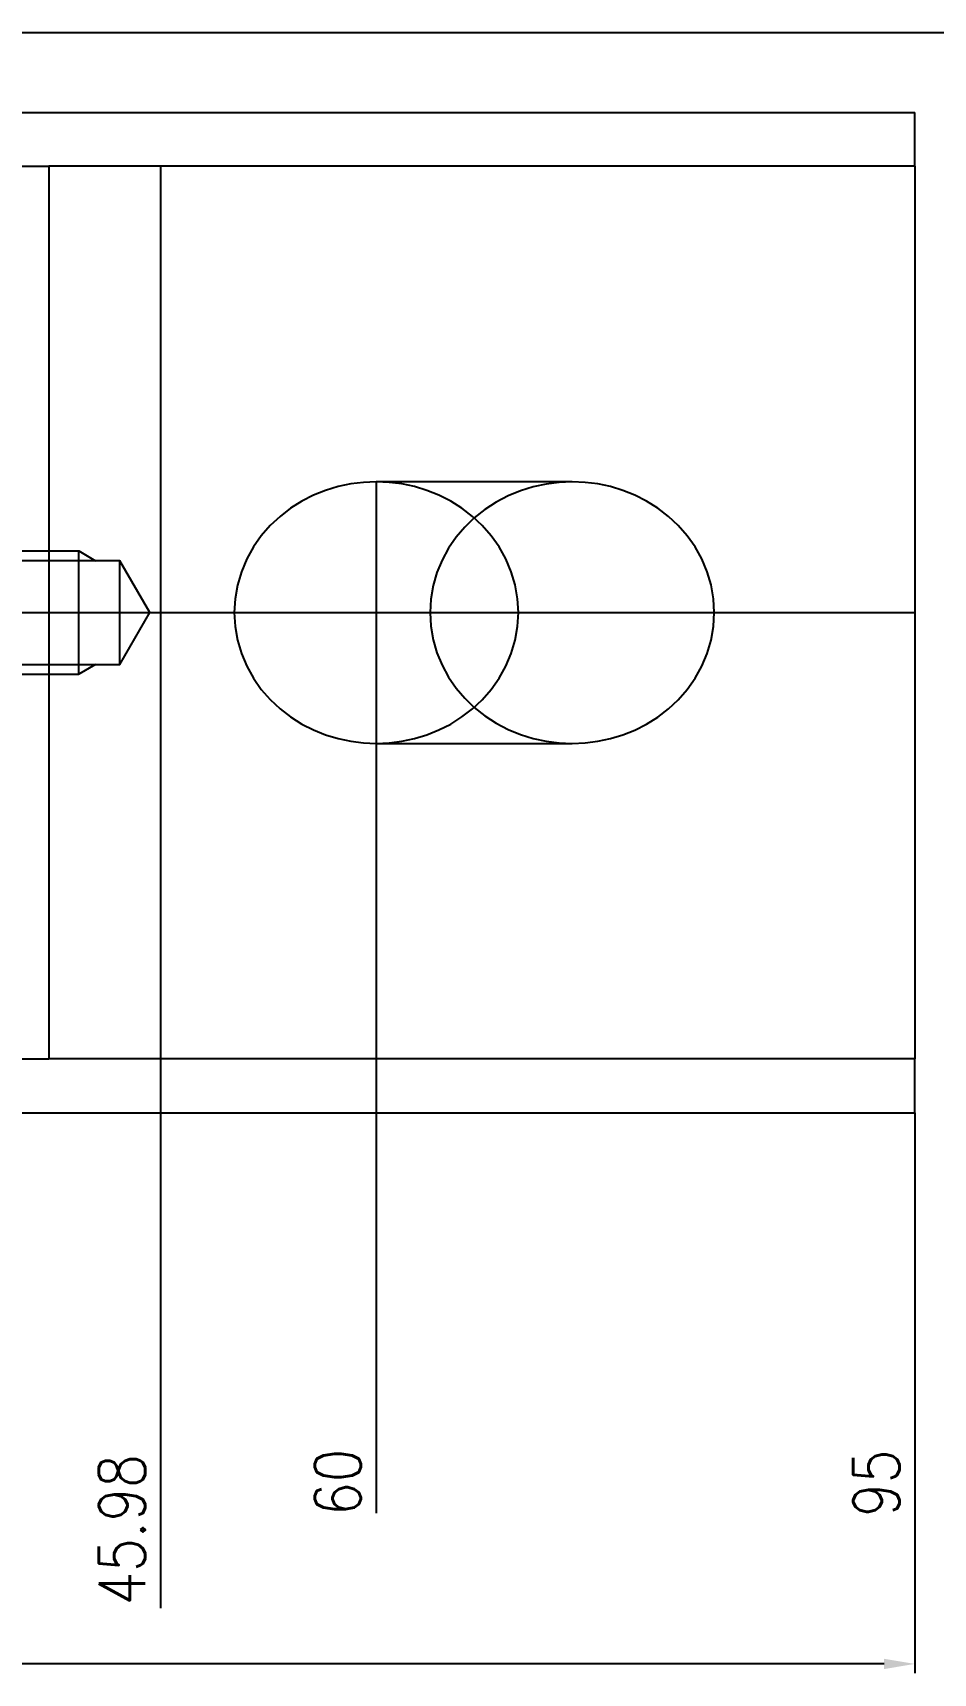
# Model space of a CAD drawing. Header units: millimetres. Extents: x 632 to 3922, y 1402 to 2001.
# Drawn here: x 3774.1 to 3832.6, y 1894.8 to 2001.4 of the extents above; entities that cross this region are included whole.
import ezdxf
from ezdxf.lldxf.tags import DXFTag

# ---------------------------------------------------------------- set-up
doc = ezdxf.new("R2010")
doc.units = ezdxf.units.MM
for name, color, linetype in [('6', 6, 'Continuous'), ('7', 7, 'Continuous'), ('BCE', 1, 'CENTER'), ('BH', 11, 'HIDDEN'), ('BHTL', 5, 'CENTER'), ('CE', 1, 'CENTER'), ('DIM', 7, 'Continuous'), ('H1', 2, 'HIDDEN')]:
    doc.layers.add(name, color=color, linetype=linetype)
doc.styles.add('SY', font='romans.shx', dxfattribs={"width": 0.85, "height": 3, "bigfont": 'ghs.shx'})
tags = doc.linetypes.add('CENTER', pattern=[2, 1.25, -0.25, 0.25, -0.25]).pattern_tags.tags
tags[10:11] = [DXFTag(74, 4), DXFTag(75, 0), DXFTag(340, '0'), DXFTag(46, 1.0), DXFTag(50, 0.0), DXFTag(44, 0.0), DXFTag(45, 0.0)]
tags[8:9] = [DXFTag(74, 4), DXFTag(75, 0), DXFTag(340, '0'), DXFTag(46, 1.0), DXFTag(50, 0.0), DXFTag(44, 0.0), DXFTag(45, 0.0)]
tags[6:7] = [DXFTag(74, 4), DXFTag(75, 0), DXFTag(340, '0'), DXFTag(46, 1.0), DXFTag(50, 0.0), DXFTag(44, 0.0), DXFTag(45, 0.0)]
tags[4:5] = [DXFTag(74, 4), DXFTag(75, 0), DXFTag(340, '0'), DXFTag(46, 1.0), DXFTag(50, 0.0), DXFTag(44, 0.0), DXFTag(45, 0.0)]
tags = doc.linetypes.add('HIDDEN', pattern=[0.375, 0.25, -0.125]).pattern_tags.tags
tags[6:7] = [DXFTag(74, 4), DXFTag(75, 0), DXFTag(340, '0'), DXFTag(46, 1.0), DXFTag(50, 0.0), DXFTag(44, 0.0), DXFTag(45, 0.0)]
tags[4:5] = [DXFTag(74, 4), DXFTag(75, 0), DXFTag(340, '0'), DXFTag(46, 1.0), DXFTag(50, 0.0), DXFTag(44, 0.0), DXFTag(45, 0.0)]
doc.dimstyles.new('BaseStyle', dxfattribs={"dimtxt": 3, "dimasz": 2, "dimexe": 0.6, "dimexo": 0, "dimgap": 1, "dimtad": 1, "dimdsep": 46, "dimtxsty": 'SY', "dimcen": 0, "dimclrd": 3, "dimclre": 3, "dimclrt": 7, "dimaunit": 1, "dimazin": 0, "dimtfac": 1, "dimtmove": 0, "dimatfit": 3, "dimfxl": 1, "dimtolj": 1, "dimtzin": 0, "dimarcsym": 0})

# ---------------------------------------------------------------- blocks, each defined once
blk = doc.blocks.new('20180524_2133461')
at = {"layer": 'BCE'}
blk.add_line((3.38, 15.75), (3.38, -3.53), dxfattribs=at)
at = {"layer": 'BH'}
blk.add_line((0, -1.58), (6.75, -1.58), dxfattribs=at)
for points in [[(-0.62, 15.75), (0, 15.12), (6.75, 15.12), (7.38, 15.75)], [(0, 15.12), (0, -1.58), (3.38, -3.53), (6.75, -1.58), (6.75, 15.12)]]:
    blk.add_lwpolyline(points, dxfattribs=at)
at = {"layer": 'BHTL'}
for p, q in [((-0.62, 15.75), (-0.62, 1.08)), ((7.38, 15.75), (7.38, 1.08))]:
    blk.add_line(p, q, dxfattribs=at)
blk.add_lwpolyline([(0, 0), (-0.62, 1.08), (7.38, 1.08), (6.75, 0)], dxfattribs=at)
at = {"layer": 'H1', "lineweight": 35, "ltscale": 0.25}
blk.add_line((-1.62, 15.75), (8.38, 15.75), dxfattribs=at)
blk = doc.blocks.new('*D781')
at = {"layer": 'Defpoints', "color": 0}
for p in [(3782.35, 1934.73), (3736.38, 1931.23), (3782.35, 1910.23)]:
    blk.add_point(p, dxfattribs=at)
at = {"layer": 'DIM', "color": 3, "lineweight": -2}
blk.add_line((3782.35, 1934.73), (3782.35, 1899.03), dxfattribs=at)
at = {"layer": 'DIM', "color": 7, "insert": (3779.85, 1904.13), "char_height": 3, "attachment_point": 5, "rotation": 90, "style": 'SY', "bg_fill": 3, "box_fill_scale": 1.1, "bg_fill_color": 256, "bg_fill_true_color": 13158600, "bg_fill_transparency": 0}
blk.add_mtext('\\A1;45.98', dxfattribs=at)
blk = doc.blocks.new('*D782')
at = {"layer": 'Defpoints', "color": 0}
for p in [(3796.38, 1955.23), (3736.38, 1931.23), (3796.38, 1910.23)]:
    blk.add_point(p, dxfattribs=at)
at = {"layer": 'DIM', "color": 3, "lineweight": -2}
blk.add_line((3796.38, 1955.23), (3796.38, 1905.22), dxfattribs=at)
at = {"layer": 'DIM', "color": 7, "insert": (3793.88, 1907.22), "char_height": 3, "attachment_point": 5, "rotation": 90, "style": 'SY', "bg_fill": 3, "box_fill_scale": 1.1, "bg_fill_color": 256, "bg_fill_true_color": 13158600, "bg_fill_transparency": 0}
blk.add_mtext('\\A1;60', dxfattribs=at)
blk = doc.blocks.new('*D783')
at = {"layer": 'Defpoints', "color": 0}
for p in [(3736.38, 1931.23), (3831.38, 1931.23), (3831.38, 1910.23)]:
    blk.add_point(p, dxfattribs=at)
at = {"layer": 'DIM', "color": 3, "lineweight": -2}
blk.add_line((3831.38, 1931.23), (3831.38, 1905.1), dxfattribs=at)
at = {"layer": 'DIM', "color": 7, "insert": (3828.88, 1907.16), "char_height": 3, "attachment_point": 5, "rotation": 90, "style": 'SY', "bg_fill": 3, "box_fill_scale": 1.1, "bg_fill_color": 256, "bg_fill_true_color": 13158600, "bg_fill_transparency": 0}
blk.add_mtext('\\A1;95', dxfattribs=at)
blk = doc.blocks.new('*D784')
at = {"layer": 'Defpoints', "color": 0}
for p in [(3694.38, 1931.23), (3831.38, 1931.23), (3694.38, 1895.42)]:
    blk.add_point(p, dxfattribs=at)
at = {"layer": 'DIM', "color": 3, "lineweight": -2}
for p, q in [((3694.38, 1931.23), (3694.38, 1894.82)), ((3831.38, 1931.23), (3831.38, 1894.82)), ((3766.97, 1901.42), (3758.78, 1901.42)), ((3758.78, 1896.42), (3766.97, 1896.42)), ((3829.38, 1895.42), (3696.38, 1895.42))]:
    blk.add_line(p, q, dxfattribs=at)
at = {"layer": 'DIM', "color": 3}
for points in [[(3696.38, 1895.75), (3696.38, 1895.08), (3694.38, 1895.42)], [(3829.38, 1895.08), (3829.38, 1895.75), (3831.38, 1895.42)]]:
    blk.add_solid(points, dxfattribs=at)
at = {"layer": 'DIM', "color": 7, "insert": (3762.88, 1898.92), "char_height": 3, "attachment_point": 5, "style": 'SY', "bg_fill": 3, "box_fill_scale": 1.1, "bg_fill_color": 256, "bg_fill_true_color": 13158600, "bg_fill_transparency": 0}
blk.add_mtext('\\A1;137', dxfattribs=at)
at = {"layer": 'DIM', "color": 3, "lineweight": -2}
for p, q in [((3758.78, 1901.42), (3758.78, 1896.42)), ((3766.97, 1896.42), (3766.97, 1901.42))]:
    blk.add_line(p, q, dxfattribs=at)
blk = doc.blocks.new('A$C425363C5')
blk.add_line((411, 288), (9, 288))

msp = doc.modelspace()

# ---------------------------------------------------------------- linework, layer by layer
at = {"layer": '7'}
for p, q in [((3736.378, 1996.228), (3831.378, 1996.228)), ((3831.378, 1992.728), (3831.378, 1996.228)), ((3752.552, 1992.728), (3775.104, 1992.728)), ((3775.104, 1992.728), (3775.104, 1934.728)), ((3782.355, 1992.728), (3775.104, 1992.728)), ((3782.355, 1992.728), (3782.355, 1934.728)), ((3831.378, 1992.728), (3782.355, 1992.728)), ((3831.378, 1992.728), (3831.378, 1934.728)), ((3752.552, 1934.728), (3775.104, 1934.728)), ((3782.355, 1934.728), (3775.104, 1934.728)), ((3831.378, 1934.728), (3782.355, 1934.728)), ((3831.378, 1931.228), (3831.378, 1934.728)), ((3736.378, 1931.228), (3831.378, 1931.228))]:
    msp.add_line(p, q, dxfattribs=at)
for points in [[(3796.378, 1972.228, 0), (3795.544, 1972.193, 0), (3794.715, 1972.088, 0), (3793.895, 1971.914, 0), (3793.088, 1971.67, 0), (3792.302, 1971.354, 0), (3791.541, 1970.968, 0), (3790.813, 1970.51, 0), (3790.125, 1969.981, 0), (3789.486, 1969.384, 0), (3788.906, 1968.721, 0), (3788.394, 1967.996, 0), (3787.958, 1967.216, 0), (3787.609, 1966.388, 0), (3787.353, 1965.523, 0), (3787.198, 1964.633, 0), (3787.145, 1963.728, 0), (3787.198, 1962.824, 0), (3787.353, 1961.933, 0), (3787.609, 1961.068, 0), (3787.958, 1960.241, 0), (3788.394, 1959.461, 0), (3788.906, 1958.736, 0), (3789.486, 1958.073, 0), (3790.125, 1957.475, 0), (3790.813, 1956.947, 0), (3791.541, 1956.489, 0), (3792.302, 1956.103, 0), (3793.088, 1955.787, 0), (3793.895, 1955.543, 0), (3794.715, 1955.368, 0), (3795.544, 1955.264, 0), (3796.378, 1955.229, 0)], [(3805.612, 1963.728, 0), (3805.559, 1964.633, 0), (3805.403, 1965.524, 0), (3805.148, 1966.389, 0), (3804.798, 1967.216, 0), (3804.363, 1967.997, 0), (3803.85, 1968.721, 0), (3803.27, 1969.385, 0), (3802.631, 1969.982, 0), (3801.944, 1970.51, 0), (3801.215, 1970.968, 0), (3800.454, 1971.355, 0), (3799.667, 1971.67, 0), (3798.861, 1971.915, 0), (3798.041, 1972.089, 0), (3797.211, 1972.193, 0), (3796.378, 1972.228, 0)], [(3802.745, 1969.884, 0), (3802.129, 1969.289, 0), (3801.57, 1968.631, 0), (3801.077, 1967.915, 0), (3800.659, 1967.147, 0), (3800.324, 1966.334, 0), (3800.079, 1965.486, 0), (3799.929, 1964.613, 0), (3799.879, 1963.728, 0), (3799.929, 1962.844, 0), (3800.079, 1961.971, 0), (3800.324, 1961.123, 0), (3800.659, 1960.31, 0), (3801.077, 1959.542, 0), (3801.57, 1958.826, 0), (3802.129, 1958.168, 0), (3802.745, 1957.573, 0)], [(3796.378, 1955.229, 0), (3797.211, 1955.264, 0), (3798.041, 1955.368, 0), (3798.861, 1955.542, 0), (3799.667, 1955.787, 0), (3800.454, 1956.102, 0), (3801.215, 1956.489, 0), (3801.944, 1956.947, 0), (3802.631, 1957.475, 0), (3803.27, 1958.072, 0), (3803.85, 1958.735, 0), (3804.363, 1959.46, 0), (3804.798, 1960.241, 0), (3805.148, 1961.068, 0), (3805.403, 1961.933, 0), (3805.559, 1962.824, 0), (3805.612, 1963.728, 0)]]:
    msp.add_polyline3d(points, dxfattribs=at)
at = {"layer": 'CE'}
for p, q in [((3796.378, 1972.228), (3796.378, 1955.228)), ((3690.824, 1963.728), (3775.378, 1963.728)), ((3736.378, 1963.728), (3831.378, 1963.728))]:
    msp.add_line(p, q, dxfattribs=at)
at = {"layer": 'H1'}
for p, q in [((3809.113, 1972.229), (3796.378, 1972.228)), ((3796.378, 1955.229), (3809.113, 1955.228))]:
    msp.add_line(p, q, dxfattribs=at)
for points in [[(3809.113, 1972.229, 0), (3808.261, 1972.192, 0), (3807.414, 1972.083, 0), (3806.577, 1971.902, 0), (3805.754, 1971.646, 0), (3804.953, 1971.317, 0), (3804.179, 1970.913, 0), (3803.44, 1970.435, 0), (3802.745, 1969.884, 0)], [(3818.348, 1963.728, 0), (3818.295, 1964.633, 0), (3818.139, 1965.524, 0), (3817.884, 1966.389, 0), (3817.534, 1967.217, 0), (3817.099, 1967.997, 0), (3816.586, 1968.722, 0), (3816.006, 1969.385, 0), (3815.367, 1969.983, 0), (3814.679, 1970.511, 0), (3813.951, 1970.969, 0), (3813.19, 1971.356, 0), (3812.403, 1971.671, 0), (3811.596, 1971.916, 0), (3810.776, 1972.09, 0), (3809.947, 1972.194, 0), (3809.113, 1972.229, 0)], [(3809.113, 1955.228, 0), (3809.947, 1955.263, 0), (3810.776, 1955.367, 0), (3811.596, 1955.541, 0), (3812.403, 1955.786, 0), (3813.19, 1956.101, 0), (3813.951, 1956.488, 0), (3814.679, 1956.946, 0), (3815.367, 1957.474, 0), (3816.006, 1958.072, 0), (3816.586, 1958.735, 0), (3817.099, 1959.46, 0), (3817.534, 1960.24, 0), (3817.884, 1961.068, 0), (3818.139, 1961.933, 0), (3818.295, 1962.824, 0), (3818.348, 1963.728, 0)], [(3802.745, 1957.573, 0), (3803.44, 1957.022, 0), (3804.179, 1956.544, 0), (3804.953, 1956.14, 0), (3805.754, 1955.811, 0), (3806.577, 1955.555, 0), (3807.414, 1955.373, 0), (3808.261, 1955.265, 0), (3809.113, 1955.228, 0)]]:
    msp.add_polyline3d(points, dxfattribs=at)

# ---------------------------------------------------------------- block references
at = {"rotation": 89.99999999999997}
msp.add_blockref('20180524_2133461', (3778.127, 1960.353), dxfattribs=at)

# ---------------------------------------------------------------- next in the draw order: dimensions: what is measured, and where the dimension line sits
at = {"layer": 'DIM'}
dim = msp.add_ordinate_dim(feature_location=(3782.355, 1934.728), offset=(0, -24.5), dtype=1, origin=(3736.378, 1931.228), dimstyle='BaseStyle', override={"dimtfill": 1}, dxfattribs=at)
dim.commit()
dim.dimension.update_dxf_attribs({"geometry": '*D781', "text_midpoint": (3779.855, 1904.128)})

# ---------------------------------------------------------------- next in the draw order: dimensions: what is measured, and where the dimension line sits
dim = msp.add_ordinate_dim(feature_location=(3796.378, 1955.228), offset=(0, -45), dtype=1, origin=(3736.378, 1931.228), dimstyle='BaseStyle', override={"dimtfill": 1}, dxfattribs=at)
dim.commit()
dim.dimension.update_dxf_attribs({"geometry": '*D782', "text_midpoint": (3793.878, 1907.225)})

# ---------------------------------------------------------------- next in the draw order: dimensions: what is measured, and where the dimension line sits
dim = msp.add_ordinate_dim(feature_location=(3831.378, 1931.228), offset=(0, -21), dtype=1, origin=(3736.378, 1931.228), dimstyle='BaseStyle', override={"dimtfill": 1}, dxfattribs=at)
dim.commit()
dim.dimension.update_dxf_attribs({"geometry": '*D783', "text_midpoint": (3828.878, 1907.164)})

# ---------------------------------------------------------------- next in the draw order: dimensions: what is measured, and where the dimension line sits
dim = msp.add_linear_dim(base=(3694.378, 1895.415), p1=(3831.378, 1931.228), p2=(3694.378, 1931.228), dimstyle='BaseStyle', override={"dimgap": -1, "dimtfill": 1}, dxfattribs=at)
dim.commit()
dim.dimension.update_dxf_attribs({"geometry": '*D784', "text_midpoint": (3762.878, 1898.915)})

# ---------------------------------------------------------------- next in the draw order: block references
at = {"layer": '6'}
msp.add_blockref('A$C425363C5', (3510.952, 1713.404), dxfattribs=at)

doc.saveas('drawing.dxf')
